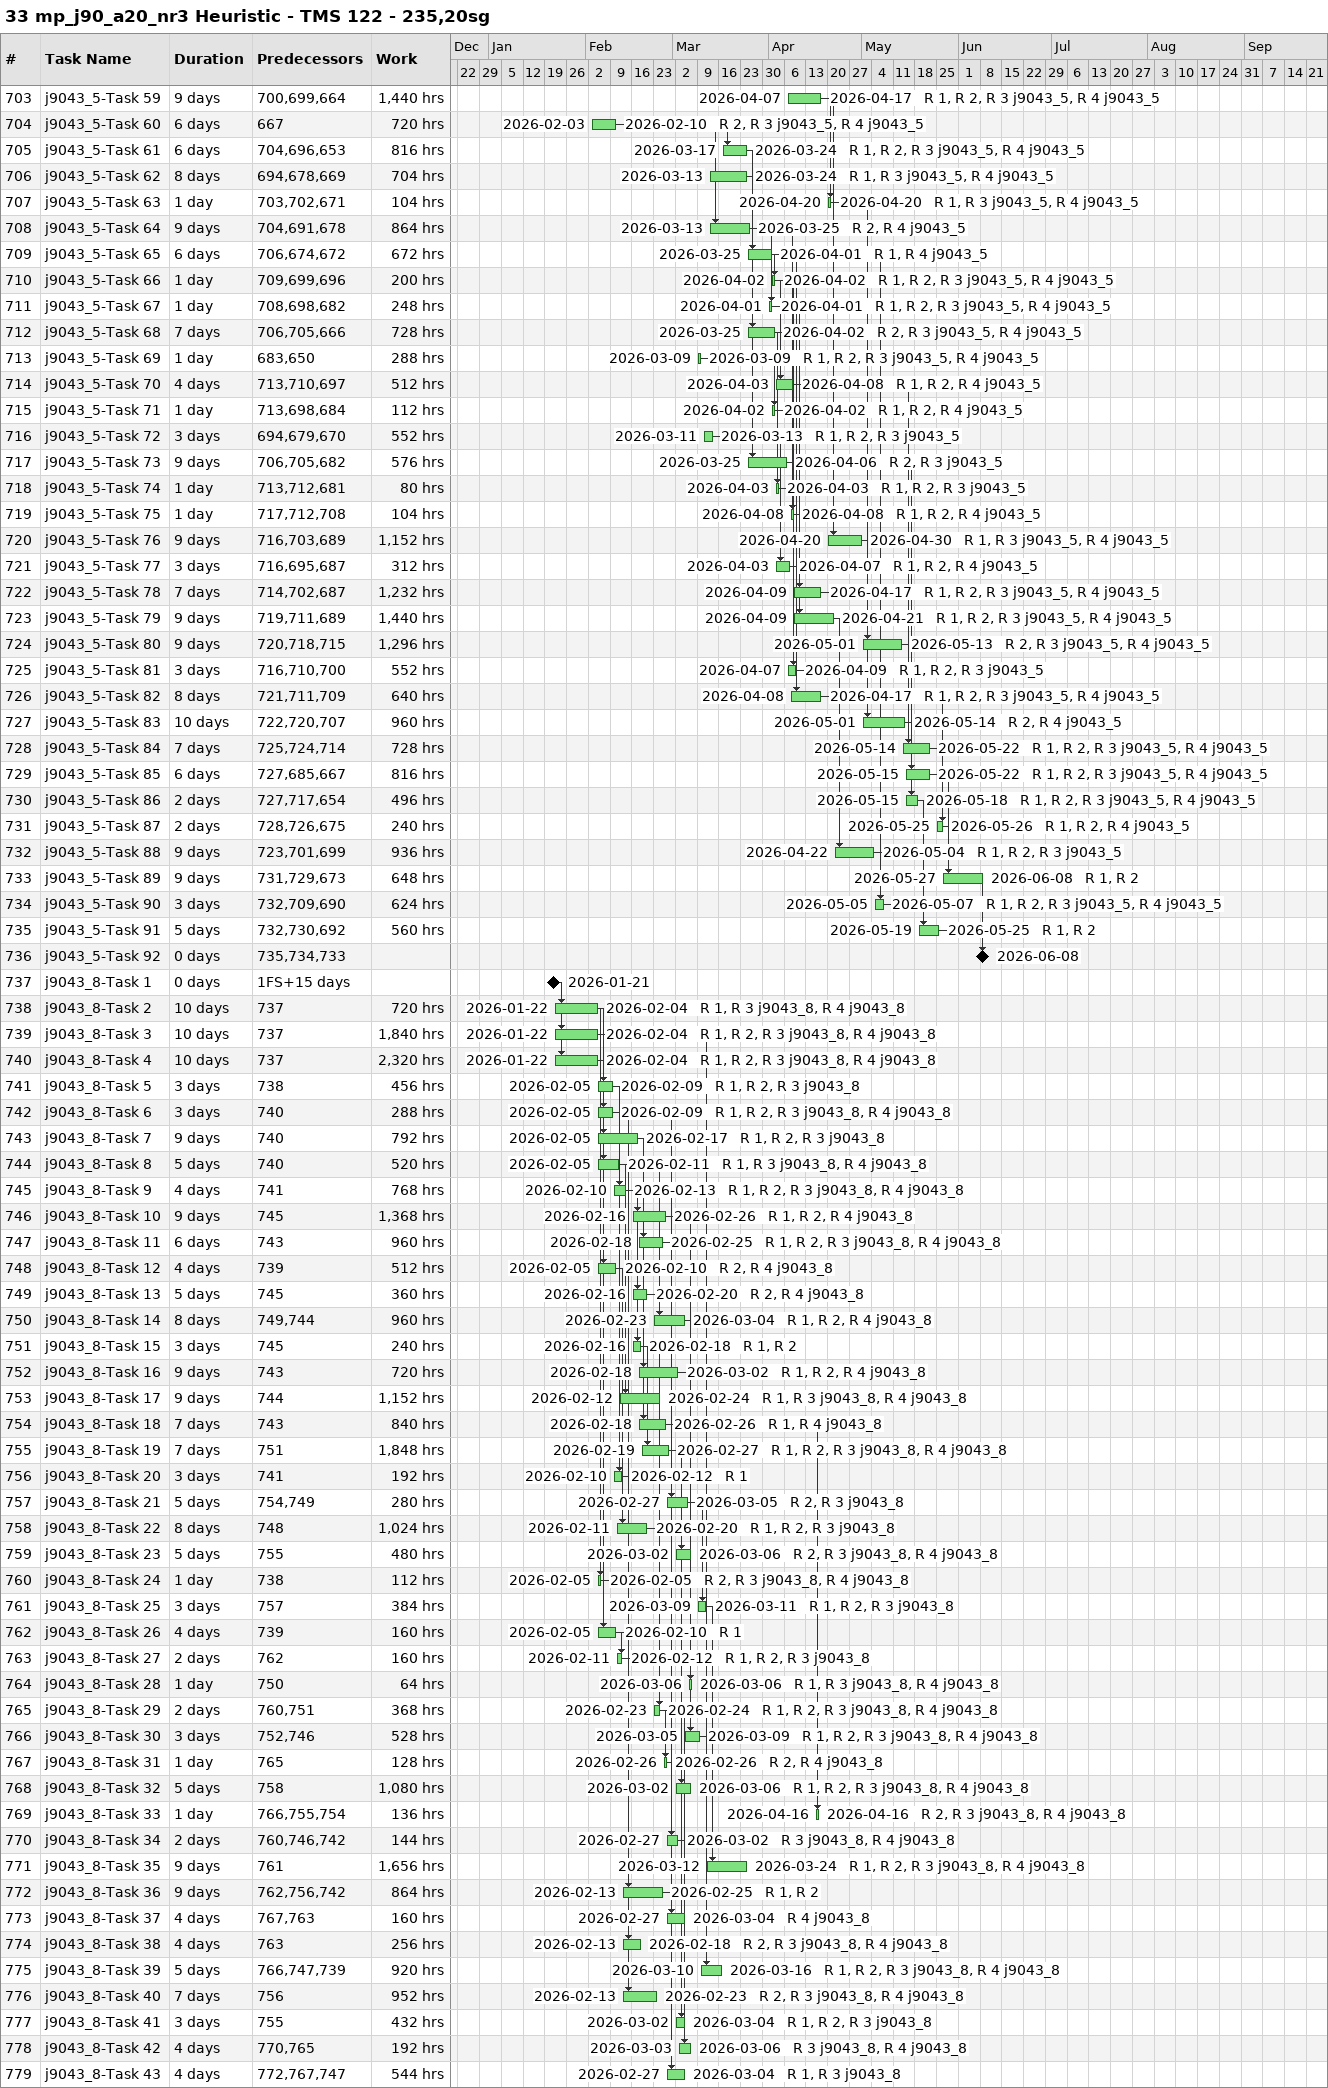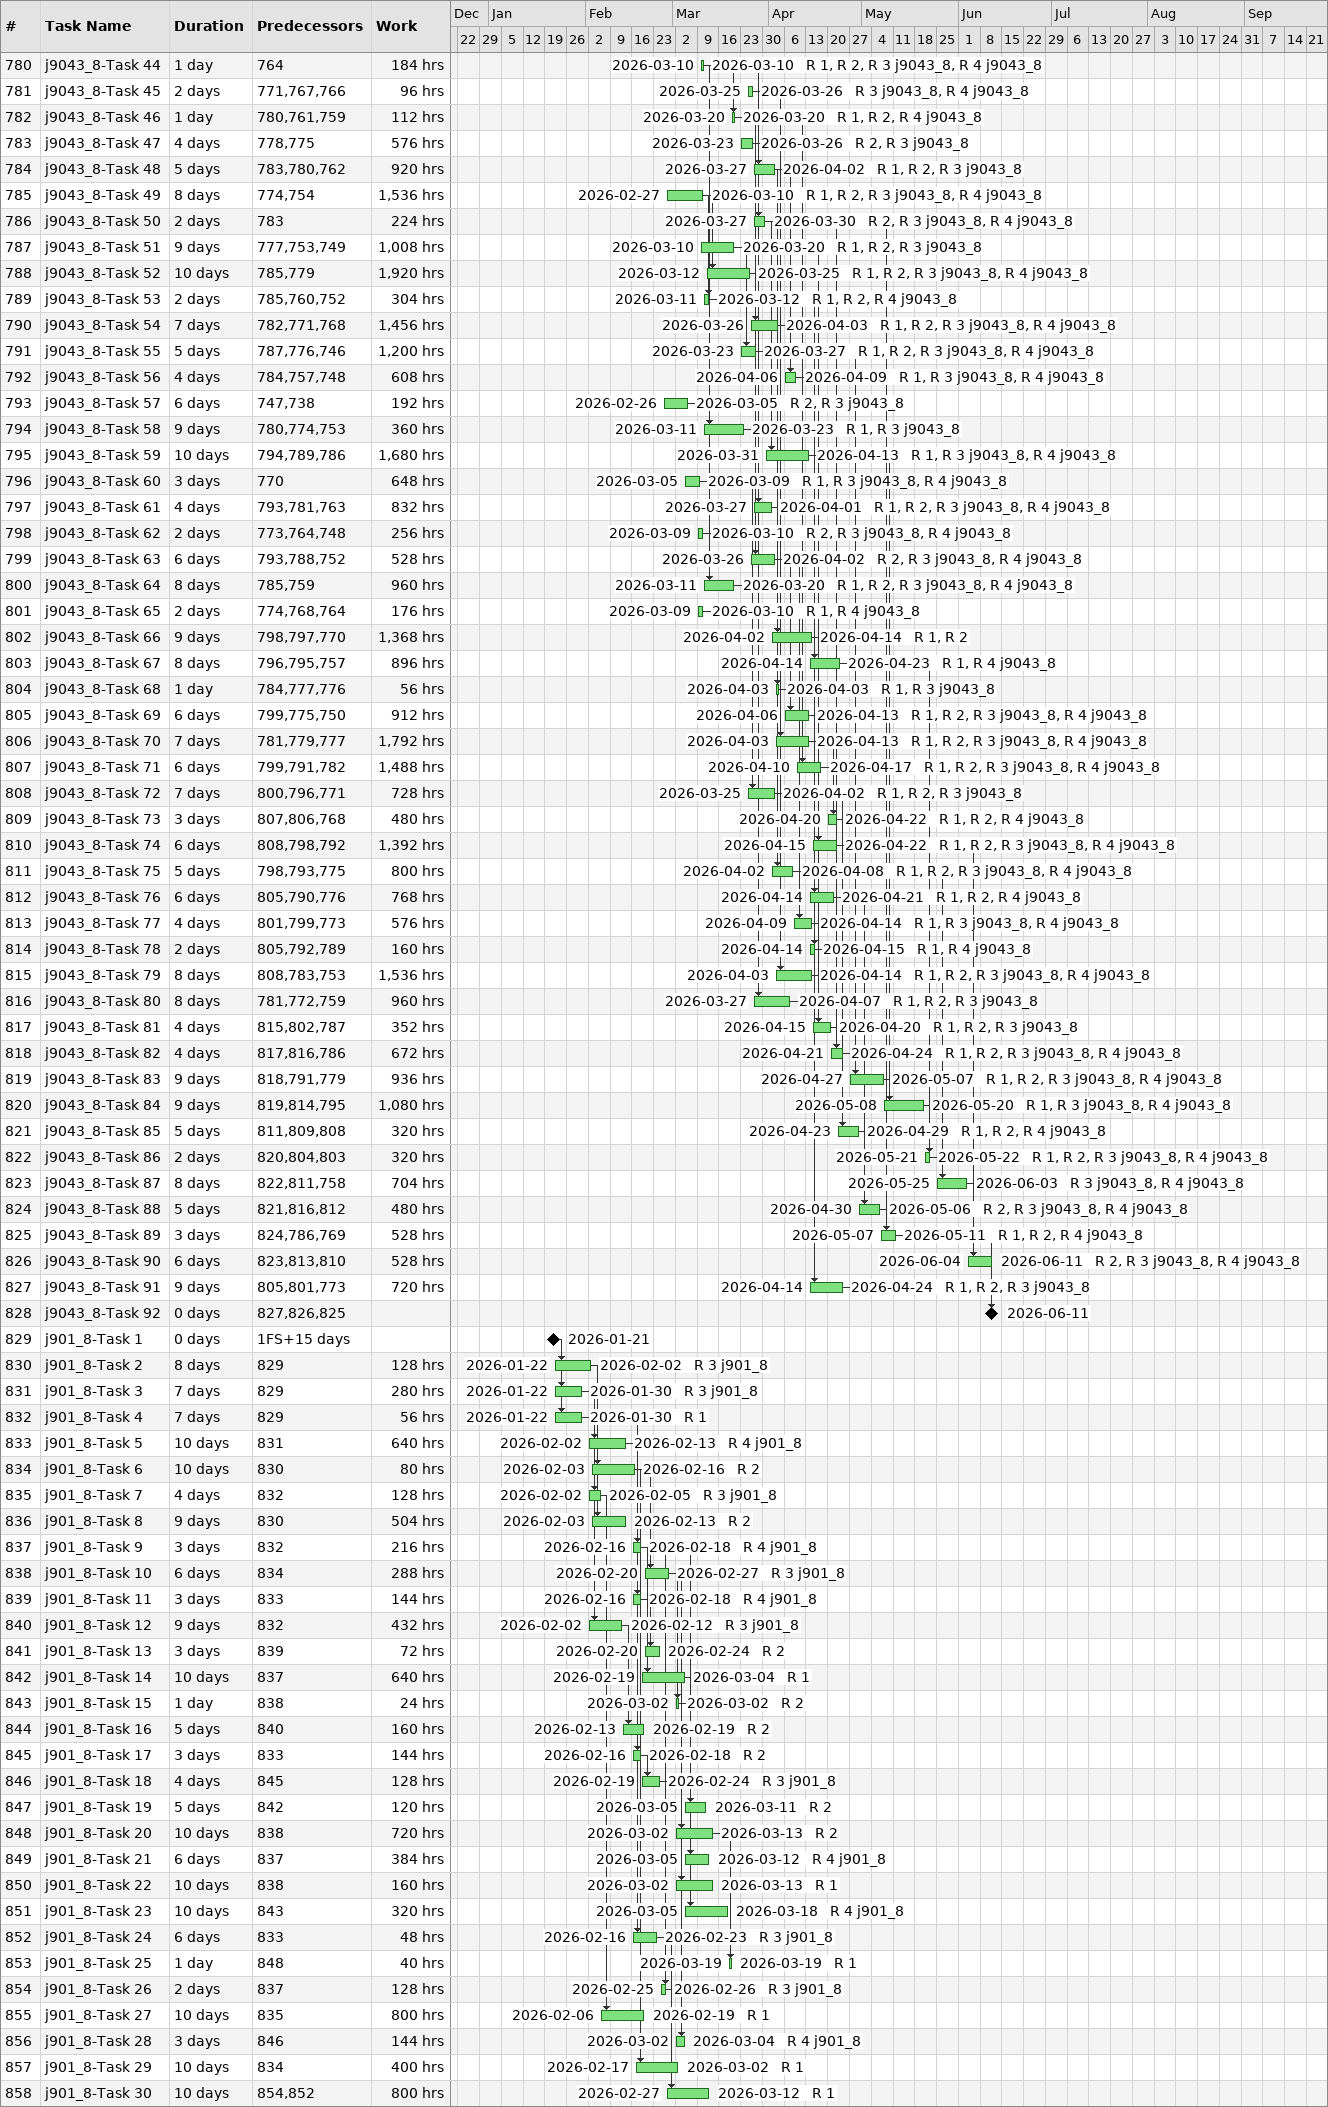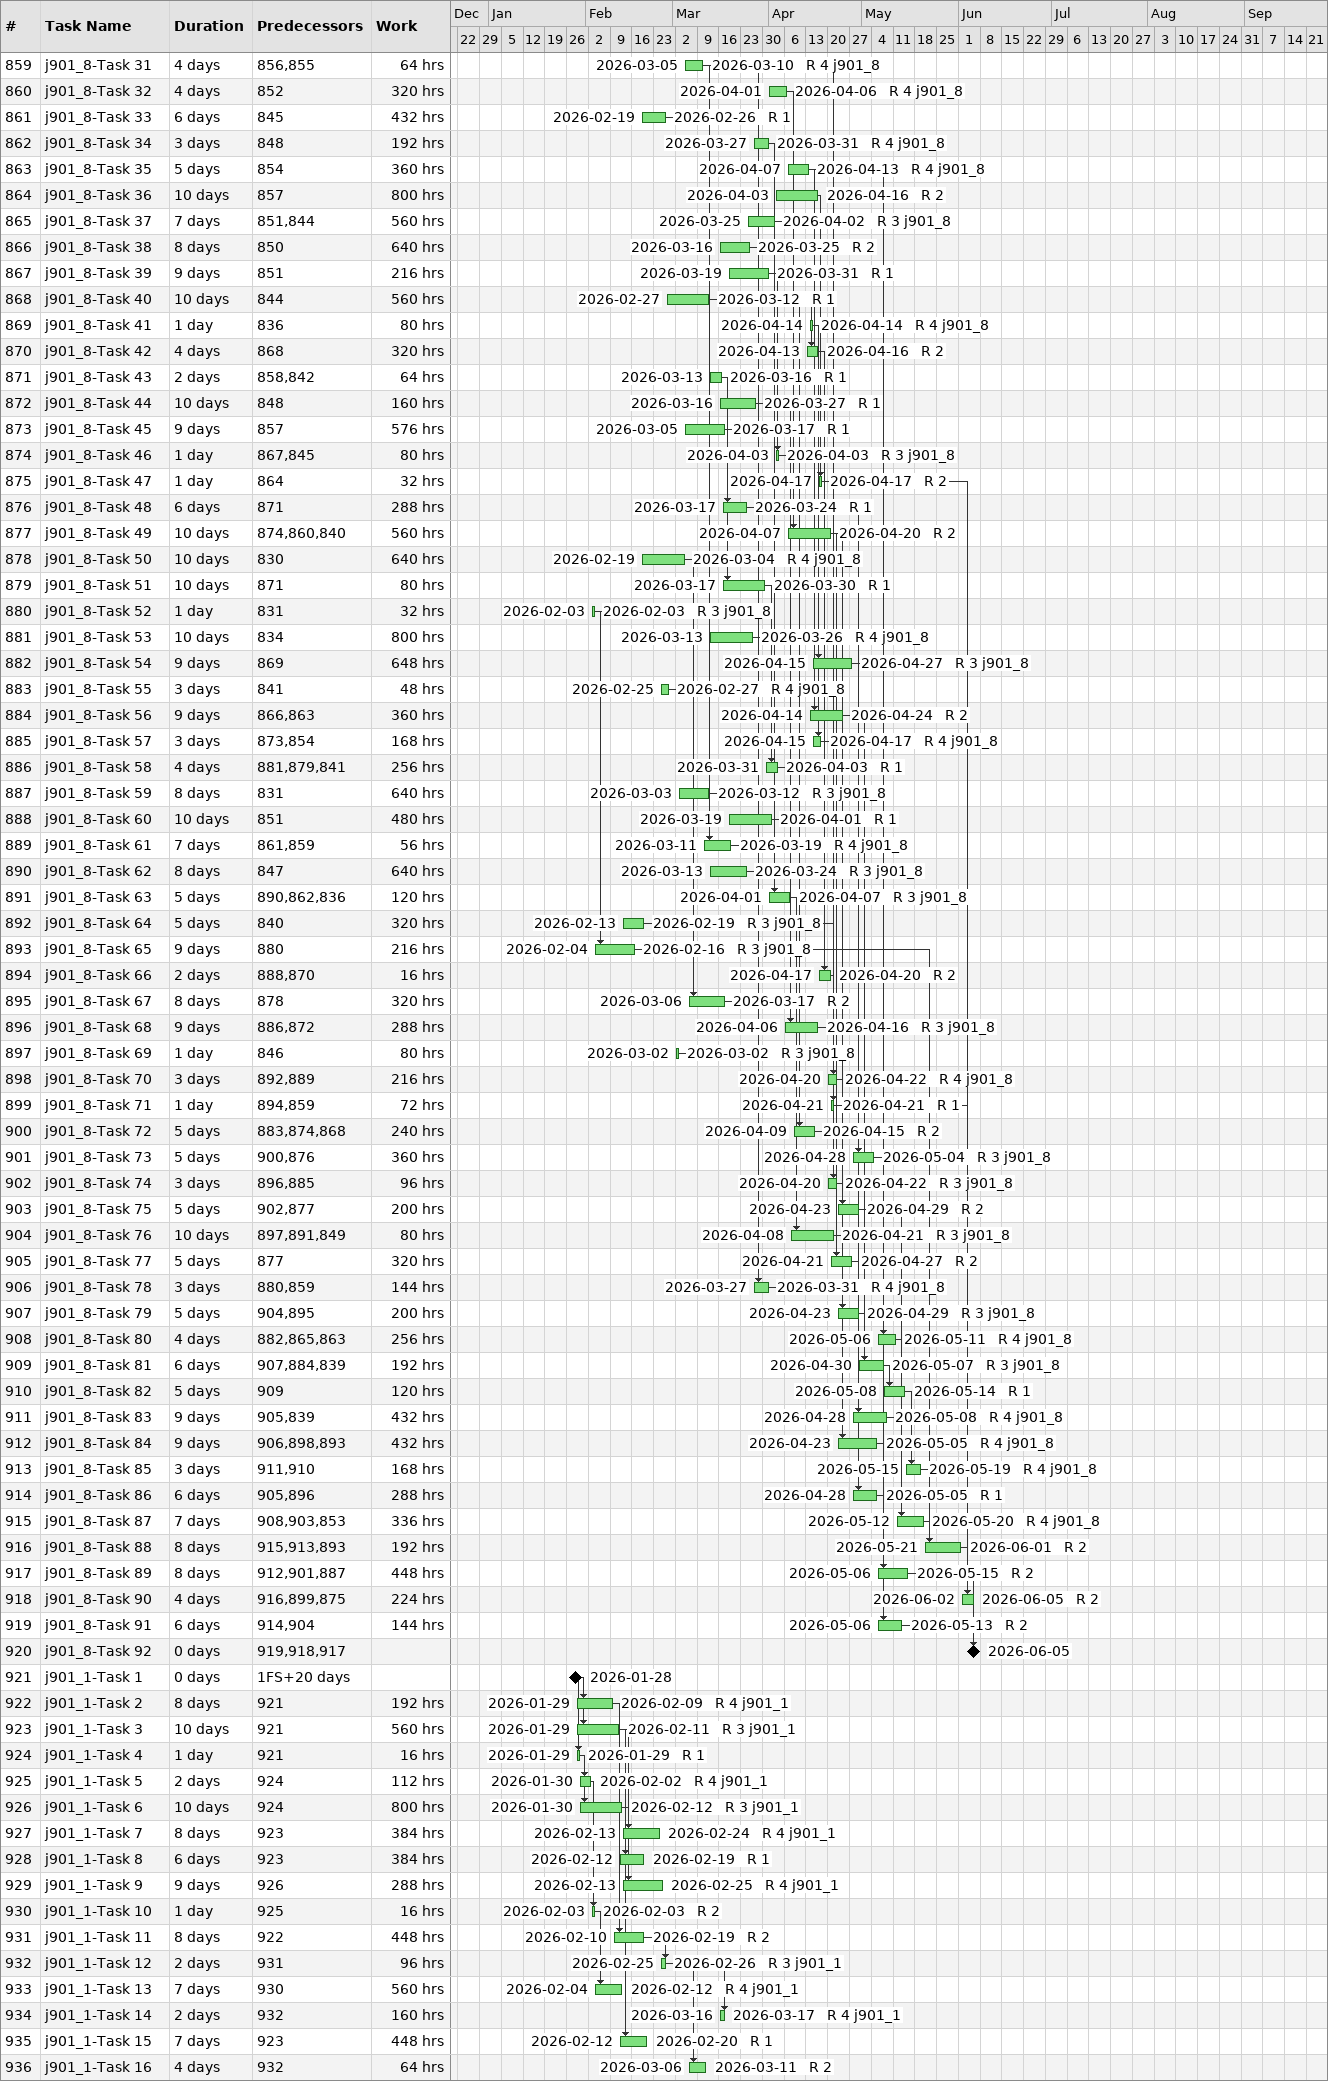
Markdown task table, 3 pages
33 mp_j90_a20_nr3 Heuristic - TMS 122 - 235,20sg

| ID | Task | Duration | Start | Finish | Predecessors | Resources | Work (h) |
|---|---|---|---|---|---|---|---|
| 703 | j9043_5-Task 59 | 9d | 2026-04-07 | 2026-04-17 | 700, 699, 664 | R 1, R 2, R 3 j9043_5, R 4 j9043_5 | 1440 |
| 704 | j9043_5-Task 60 | 6d | 2026-02-03 | 2026-02-10 | 667 | R 2, R 3 j9043_5, R 4 j9043_5 | 720 |
| 705 | j9043_5-Task 61 | 6d | 2026-03-17 | 2026-03-24 | 704, 696, 653 | R 1, R 2, R 3 j9043_5, R 4 j9043_5 | 816 |
| 706 | j9043_5-Task 62 | 8d | 2026-03-13 | 2026-03-24 | 694, 678, 669 | R 1, R 3 j9043_5, R 4 j9043_5 | 704 |
| 707 | j9043_5-Task 63 | 1d | 2026-04-20 | 2026-04-20 | 703, 702, 671 | R 1, R 3 j9043_5, R 4 j9043_5 | 104 |
| 708 | j9043_5-Task 64 | 9d | 2026-03-13 | 2026-03-25 | 704, 691, 678 | R 2, R 4 j9043_5 | 864 |
| 709 | j9043_5-Task 65 | 6d | 2026-03-25 | 2026-04-01 | 706, 674, 672 | R 1, R 4 j9043_5 | 672 |
| 710 | j9043_5-Task 66 | 1d | 2026-04-02 | 2026-04-02 | 709, 699, 696 | R 1, R 2, R 3 j9043_5, R 4 j9043_5 | 200 |
| 711 | j9043_5-Task 67 | 1d | 2026-04-01 | 2026-04-01 | 708, 698, 682 | R 1, R 2, R 3 j9043_5, R 4 j9043_5 | 248 |
| 712 | j9043_5-Task 68 | 7d | 2026-03-25 | 2026-04-02 | 706, 705, 666 | R 2, R 3 j9043_5, R 4 j9043_5 | 728 |
| 713 | j9043_5-Task 69 | 1d | 2026-03-09 | 2026-03-09 | 683, 650 | R 1, R 2, R 3 j9043_5, R 4 j9043_5 | 288 |
| 714 | j9043_5-Task 70 | 4d | 2026-04-03 | 2026-04-08 | 713, 710, 697 | R 1, R 2, R 4 j9043_5 | 512 |
| 715 | j9043_5-Task 71 | 1d | 2026-04-02 | 2026-04-02 | 713, 698, 684 | R 1, R 2, R 4 j9043_5 | 112 |
| 716 | j9043_5-Task 72 | 3d | 2026-03-11 | 2026-03-13 | 694, 679, 670 | R 1, R 2, R 3 j9043_5 | 552 |
| 717 | j9043_5-Task 73 | 9d | 2026-03-25 | 2026-04-06 | 706, 705, 682 | R 2, R 3 j9043_5 | 576 |
| 718 | j9043_5-Task 74 | 1d | 2026-04-03 | 2026-04-03 | 713, 712, 681 | R 1, R 2, R 3 j9043_5 | 80 |
| 719 | j9043_5-Task 75 | 1d | 2026-04-08 | 2026-04-08 | 717, 712, 708 | R 1, R 2, R 4 j9043_5 | 104 |
| 720 | j9043_5-Task 76 | 9d | 2026-04-20 | 2026-04-30 | 716, 703, 689 | R 1, R 3 j9043_5, R 4 j9043_5 | 1152 |
| 721 | j9043_5-Task 77 | 3d | 2026-04-03 | 2026-04-07 | 716, 695, 687 | R 1, R 2, R 4 j9043_5 | 312 |
| 722 | j9043_5-Task 78 | 7d | 2026-04-09 | 2026-04-17 | 714, 702, 687 | R 1, R 2, R 3 j9043_5, R 4 j9043_5 | 1232 |
| 723 | j9043_5-Task 79 | 9d | 2026-04-09 | 2026-04-21 | 719, 711, 689 | R 1, R 2, R 3 j9043_5, R 4 j9043_5 | 1440 |
| 724 | j9043_5-Task 80 | 9d | 2026-05-01 | 2026-05-13 | 720, 718, 715 | R 2, R 3 j9043_5, R 4 j9043_5 | 1296 |
| 725 | j9043_5-Task 81 | 3d | 2026-04-07 | 2026-04-09 | 716, 710, 700 | R 1, R 2, R 3 j9043_5 | 552 |
| 726 | j9043_5-Task 82 | 8d | 2026-04-08 | 2026-04-17 | 721, 711, 709 | R 1, R 2, R 3 j9043_5, R 4 j9043_5 | 640 |
| 727 | j9043_5-Task 83 | 10d | 2026-05-01 | 2026-05-14 | 722, 720, 707 | R 2, R 4 j9043_5 | 960 |
| 728 | j9043_5-Task 84 | 7d | 2026-05-14 | 2026-05-22 | 725, 724, 714 | R 1, R 2, R 3 j9043_5, R 4 j9043_5 | 728 |
| 729 | j9043_5-Task 85 | 6d | 2026-05-15 | 2026-05-22 | 727, 685, 667 | R 1, R 2, R 3 j9043_5, R 4 j9043_5 | 816 |
| 730 | j9043_5-Task 86 | 2d | 2026-05-15 | 2026-05-18 | 727, 717, 654 | R 1, R 2, R 3 j9043_5, R 4 j9043_5 | 496 |
| 731 | j9043_5-Task 87 | 2d | 2026-05-25 | 2026-05-26 | 728, 726, 675 | R 1, R 2, R 4 j9043_5 | 240 |
| 732 | j9043_5-Task 88 | 9d | 2026-04-22 | 2026-05-04 | 723, 701, 699 | R 1, R 2, R 3 j9043_5 | 936 |
| 733 | j9043_5-Task 89 | 9d | 2026-05-27 | 2026-06-08 | 731, 729, 673 | R 1, R 2 | 648 |
| 734 | j9043_5-Task 90 | 3d | 2026-05-05 | 2026-05-07 | 732, 709, 690 | R 1, R 2, R 3 j9043_5, R 4 j9043_5 | 624 |
| 735 | j9043_5-Task 91 | 5d | 2026-05-19 | 2026-05-25 | 732, 730, 692 | R 1, R 2 | 560 |
| 736 | j9043_5-Task 92 | 0d | 2026-06-08 | 2026-06-08 | 735, 734, 733 |  |  |
| 737 | j9043_8-Task 1 | 0d | 2026-01-21 | 2026-01-21 | 1FS+15d |  |  |
| 738 | j9043_8-Task 2 | 10d | 2026-01-22 | 2026-02-04 | 737 | R 1, R 3 j9043_8, R 4 j9043_8 | 720 |
| 739 | j9043_8-Task 3 | 10d | 2026-01-22 | 2026-02-04 | 737 | R 1, R 2, R 3 j9043_8, R 4 j9043_8 | 1840 |
| 740 | j9043_8-Task 4 | 10d | 2026-01-22 | 2026-02-04 | 737 | R 1, R 2, R 3 j9043_8, R 4 j9043_8 | 2320 |
| 741 | j9043_8-Task 5 | 3d | 2026-02-05 | 2026-02-09 | 738 | R 1, R 2, R 3 j9043_8 | 456 |
| 742 | j9043_8-Task 6 | 3d | 2026-02-05 | 2026-02-09 | 740 | R 1, R 2, R 3 j9043_8, R 4 j9043_8 | 288 |
| 743 | j9043_8-Task 7 | 9d | 2026-02-05 | 2026-02-17 | 740 | R 1, R 2, R 3 j9043_8 | 792 |
| 744 | j9043_8-Task 8 | 5d | 2026-02-05 | 2026-02-11 | 740 | R 1, R 3 j9043_8, R 4 j9043_8 | 520 |
| 745 | j9043_8-Task 9 | 4d | 2026-02-10 | 2026-02-13 | 741 | R 1, R 2, R 3 j9043_8, R 4 j9043_8 | 768 |
| 746 | j9043_8-Task 10 | 9d | 2026-02-16 | 2026-02-26 | 745 | R 1, R 2, R 4 j9043_8 | 1368 |
| 747 | j9043_8-Task 11 | 6d | 2026-02-18 | 2026-02-25 | 743 | R 1, R 2, R 3 j9043_8, R 4 j9043_8 | 960 |
| 748 | j9043_8-Task 12 | 4d | 2026-02-05 | 2026-02-10 | 739 | R 2, R 4 j9043_8 | 512 |
| 749 | j9043_8-Task 13 | 5d | 2026-02-16 | 2026-02-20 | 745 | R 2, R 4 j9043_8 | 360 |
| 750 | j9043_8-Task 14 | 8d | 2026-02-23 | 2026-03-04 | 749, 744 | R 1, R 2, R 4 j9043_8 | 960 |
| 751 | j9043_8-Task 15 | 3d | 2026-02-16 | 2026-02-18 | 745 | R 1, R 2 | 240 |
| 752 | j9043_8-Task 16 | 9d | 2026-02-18 | 2026-03-02 | 743 | R 1, R 2, R 4 j9043_8 | 720 |
| 753 | j9043_8-Task 17 | 9d | 2026-02-12 | 2026-02-24 | 744 | R 1, R 3 j9043_8, R 4 j9043_8 | 1152 |
| 754 | j9043_8-Task 18 | 7d | 2026-02-18 | 2026-02-26 | 743 | R 1, R 4 j9043_8 | 840 |
| 755 | j9043_8-Task 19 | 7d | 2026-02-19 | 2026-02-27 | 751 | R 1, R 2, R 3 j9043_8, R 4 j9043_8 | 1848 |
| 756 | j9043_8-Task 20 | 3d | 2026-02-10 | 2026-02-12 | 741 | R 1 | 192 |
| 757 | j9043_8-Task 21 | 5d | 2026-02-27 | 2026-03-05 | 754, 749 | R 2, R 3 j9043_8 | 280 |
| 758 | j9043_8-Task 22 | 8d | 2026-02-11 | 2026-02-20 | 748 | R 1, R 2, R 3 j9043_8 | 1024 |
| 759 | j9043_8-Task 23 | 5d | 2026-03-02 | 2026-03-06 | 755 | R 2, R 3 j9043_8, R 4 j9043_8 | 480 |
| 760 | j9043_8-Task 24 | 1d | 2026-02-05 | 2026-02-05 | 738 | R 2, R 3 j9043_8, R 4 j9043_8 | 112 |
| 761 | j9043_8-Task 25 | 3d | 2026-03-09 | 2026-03-11 | 757 | R 1, R 2, R 3 j9043_8 | 384 |
| 762 | j9043_8-Task 26 | 4d | 2026-02-05 | 2026-02-10 | 739 | R 1 | 160 |
| 763 | j9043_8-Task 27 | 2d | 2026-02-11 | 2026-02-12 | 762 | R 1, R 2, R 3 j9043_8 | 160 |
| 764 | j9043_8-Task 28 | 1d | 2026-03-06 | 2026-03-06 | 750 | R 1, R 3 j9043_8, R 4 j9043_8 | 64 |
| 765 | j9043_8-Task 29 | 2d | 2026-02-23 | 2026-02-24 | 760, 751 | R 1, R 2, R 3 j9043_8, R 4 j9043_8 | 368 |
| 766 | j9043_8-Task 30 | 3d | 2026-03-05 | 2026-03-09 | 752, 746 | R 1, R 2, R 3 j9043_8, R 4 j9043_8 | 528 |
| 767 | j9043_8-Task 31 | 1d | 2026-02-26 | 2026-02-26 | 765 | R 2, R 4 j9043_8 | 128 |
| 768 | j9043_8-Task 32 | 5d | 2026-03-02 | 2026-03-06 | 758 | R 1, R 2, R 3 j9043_8, R 4 j9043_8 | 1080 |
| 769 | j9043_8-Task 33 | 1d | 2026-04-16 | 2026-04-16 | 766, 755, 754 | R 2, R 3 j9043_8, R 4 j9043_8 | 136 |
| 770 | j9043_8-Task 34 | 2d | 2026-02-27 | 2026-03-02 | 760, 746, 742 | R 3 j9043_8, R 4 j9043_8 | 144 |
| 771 | j9043_8-Task 35 | 9d | 2026-03-12 | 2026-03-24 | 761 | R 1, R 2, R 3 j9043_8, R 4 j9043_8 | 1656 |
| 772 | j9043_8-Task 36 | 9d | 2026-02-13 | 2026-02-25 | 762, 756, 742 | R 1, R 2 | 864 |
| 773 | j9043_8-Task 37 | 4d | 2026-02-27 | 2026-03-04 | 767, 763 | R 4 j9043_8 | 160 |
| 774 | j9043_8-Task 38 | 4d | 2026-02-13 | 2026-02-18 | 763 | R 2, R 3 j9043_8, R 4 j9043_8 | 256 |
| 775 | j9043_8-Task 39 | 5d | 2026-03-10 | 2026-03-16 | 766, 747, 739 | R 1, R 2, R 3 j9043_8, R 4 j9043_8 | 920 |
| 776 | j9043_8-Task 40 | 7d | 2026-02-13 | 2026-02-23 | 756 | R 2, R 3 j9043_8, R 4 j9043_8 | 952 |
| 777 | j9043_8-Task 41 | 3d | 2026-03-02 | 2026-03-04 | 755 | R 1, R 2, R 3 j9043_8 | 432 |
| 778 | j9043_8-Task 42 | 4d | 2026-03-03 | 2026-03-06 | 770, 765 | R 3 j9043_8, R 4 j9043_8 | 192 |
| 779 | j9043_8-Task 43 | 4d | 2026-02-27 | 2026-03-04 | 772, 767, 747 | R 1, R 3 j9043_8 | 544 |
| 780 | j9043_8-Task 44 | 1d | 2026-03-10 | 2026-03-10 | 764 | R 1, R 2, R 3 j9043_8, R 4 j9043_8 | 184 |
| 781 | j9043_8-Task 45 | 2d | 2026-03-25 | 2026-03-26 | 771, 767, 766 | R 3 j9043_8, R 4 j9043_8 | 96 |
| 782 | j9043_8-Task 46 | 1d | 2026-03-20 | 2026-03-20 | 780, 761, 759 | R 1, R 2, R 4 j9043_8 | 112 |
| 783 | j9043_8-Task 47 | 4d | 2026-03-23 | 2026-03-26 | 778, 775 | R 2, R 3 j9043_8 | 576 |
| 784 | j9043_8-Task 48 | 5d | 2026-03-27 | 2026-04-02 | 783, 780, 762 | R 1, R 2, R 3 j9043_8 | 920 |
| 785 | j9043_8-Task 49 | 8d | 2026-02-27 | 2026-03-10 | 774, 754 | R 1, R 2, R 3 j9043_8, R 4 j9043_8 | 1536 |
| 786 | j9043_8-Task 50 | 2d | 2026-03-27 | 2026-03-30 | 783 | R 2, R 3 j9043_8, R 4 j9043_8 | 224 |
| 787 | j9043_8-Task 51 | 9d | 2026-03-10 | 2026-03-20 | 777, 753, 749 | R 1, R 2, R 3 j9043_8 | 1008 |
| 788 | j9043_8-Task 52 | 10d | 2026-03-12 | 2026-03-25 | 785, 779 | R 1, R 2, R 3 j9043_8, R 4 j9043_8 | 1920 |
| 789 | j9043_8-Task 53 | 2d | 2026-03-11 | 2026-03-12 | 785, 760, 752 | R 1, R 2, R 4 j9043_8 | 304 |
| 790 | j9043_8-Task 54 | 7d | 2026-03-26 | 2026-04-03 | 782, 771, 768 | R 1, R 2, R 3 j9043_8, R 4 j9043_8 | 1456 |
| 791 | j9043_8-Task 55 | 5d | 2026-03-23 | 2026-03-27 | 787, 776, 746 | R 1, R 2, R 3 j9043_8, R 4 j9043_8 | 1200 |
| 792 | j9043_8-Task 56 | 4d | 2026-04-06 | 2026-04-09 | 784, 757, 748 | R 1, R 3 j9043_8, R 4 j9043_8 | 608 |
| 793 | j9043_8-Task 57 | 6d | 2026-02-26 | 2026-03-05 | 747, 738 | R 2, R 3 j9043_8 | 192 |
| 794 | j9043_8-Task 58 | 9d | 2026-03-11 | 2026-03-23 | 780, 774, 753 | R 1, R 3 j9043_8 | 360 |
| 795 | j9043_8-Task 59 | 10d | 2026-03-31 | 2026-04-13 | 794, 789, 786 | R 1, R 3 j9043_8, R 4 j9043_8 | 1680 |
| 796 | j9043_8-Task 60 | 3d | 2026-03-05 | 2026-03-09 | 770 | R 1, R 3 j9043_8, R 4 j9043_8 | 648 |
| 797 | j9043_8-Task 61 | 4d | 2026-03-27 | 2026-04-01 | 793, 781, 763 | R 1, R 2, R 3 j9043_8, R 4 j9043_8 | 832 |
| 798 | j9043_8-Task 62 | 2d | 2026-03-09 | 2026-03-10 | 773, 764, 748 | R 2, R 3 j9043_8, R 4 j9043_8 | 256 |
| 799 | j9043_8-Task 63 | 6d | 2026-03-26 | 2026-04-02 | 793, 788, 752 | R 2, R 3 j9043_8, R 4 j9043_8 | 528 |
| 800 | j9043_8-Task 64 | 8d | 2026-03-11 | 2026-03-20 | 785, 759 | R 1, R 2, R 3 j9043_8, R 4 j9043_8 | 960 |
| 801 | j9043_8-Task 65 | 2d | 2026-03-09 | 2026-03-10 | 774, 768, 764 | R 1, R 4 j9043_8 | 176 |
| 802 | j9043_8-Task 66 | 9d | 2026-04-02 | 2026-04-14 | 798, 797, 770 | R 1, R 2 | 1368 |
| 803 | j9043_8-Task 67 | 8d | 2026-04-14 | 2026-04-23 | 796, 795, 757 | R 1, R 4 j9043_8 | 896 |
| 804 | j9043_8-Task 68 | 1d | 2026-04-03 | 2026-04-03 | 784, 777, 776 | R 1, R 3 j9043_8 | 56 |
| 805 | j9043_8-Task 69 | 6d | 2026-04-06 | 2026-04-13 | 799, 775, 750 | R 1, R 2, R 3 j9043_8, R 4 j9043_8 | 912 |
| 806 | j9043_8-Task 70 | 7d | 2026-04-03 | 2026-04-13 | 781, 779, 777 | R 1, R 2, R 3 j9043_8, R 4 j9043_8 | 1792 |
| 807 | j9043_8-Task 71 | 6d | 2026-04-10 | 2026-04-17 | 799, 791, 782 | R 1, R 2, R 3 j9043_8, R 4 j9043_8 | 1488 |
| 808 | j9043_8-Task 72 | 7d | 2026-03-25 | 2026-04-02 | 800, 796, 771 | R 1, R 2, R 3 j9043_8 | 728 |
| 809 | j9043_8-Task 73 | 3d | 2026-04-20 | 2026-04-22 | 807, 806, 768 | R 1, R 2, R 4 j9043_8 | 480 |
| 810 | j9043_8-Task 74 | 6d | 2026-04-15 | 2026-04-22 | 808, 798, 792 | R 1, R 2, R 3 j9043_8, R 4 j9043_8 | 1392 |
| 811 | j9043_8-Task 75 | 5d | 2026-04-02 | 2026-04-08 | 798, 793, 775 | R 1, R 2, R 3 j9043_8, R 4 j9043_8 | 800 |
| 812 | j9043_8-Task 76 | 6d | 2026-04-14 | 2026-04-21 | 805, 790, 776 | R 1, R 2, R 4 j9043_8 | 768 |
| 813 | j9043_8-Task 77 | 4d | 2026-04-09 | 2026-04-14 | 801, 799, 773 | R 1, R 3 j9043_8, R 4 j9043_8 | 576 |
| 814 | j9043_8-Task 78 | 2d | 2026-04-14 | 2026-04-15 | 805, 792, 789 | R 1, R 4 j9043_8 | 160 |
| 815 | j9043_8-Task 79 | 8d | 2026-04-03 | 2026-04-14 | 808, 783, 753 | R 1, R 2, R 3 j9043_8, R 4 j9043_8 | 1536 |
| 816 | j9043_8-Task 80 | 8d | 2026-03-27 | 2026-04-07 | 781, 772, 759 | R 1, R 2, R 3 j9043_8 | 960 |
| 817 | j9043_8-Task 81 | 4d | 2026-04-15 | 2026-04-20 | 815, 802, 787 | R 1, R 2, R 3 j9043_8 | 352 |
| 818 | j9043_8-Task 82 | 4d | 2026-04-21 | 2026-04-24 | 817, 816, 786 | R 1, R 2, R 3 j9043_8, R 4 j9043_8 | 672 |
| 819 | j9043_8-Task 83 | 9d | 2026-04-27 | 2026-05-07 | 818, 791, 779 | R 1, R 2, R 3 j9043_8, R 4 j9043_8 | 936 |
| 820 | j9043_8-Task 84 | 9d | 2026-05-08 | 2026-05-20 | 819, 814, 795 | R 1, R 3 j9043_8, R 4 j9043_8 | 1080 |
| 821 | j9043_8-Task 85 | 5d | 2026-04-23 | 2026-04-29 | 811, 809, 808 | R 1, R 2, R 4 j9043_8 | 320 |
| 822 | j9043_8-Task 86 | 2d | 2026-05-21 | 2026-05-22 | 820, 804, 803 | R 1, R 2, R 3 j9043_8, R 4 j9043_8 | 320 |
| 823 | j9043_8-Task 87 | 8d | 2026-05-25 | 2026-06-03 | 822, 811, 758 | R 3 j9043_8, R 4 j9043_8 | 704 |
| 824 | j9043_8-Task 88 | 5d | 2026-04-30 | 2026-05-06 | 821, 816, 812 | R 2, R 3 j9043_8, R 4 j9043_8 | 480 |
| 825 | j9043_8-Task 89 | 3d | 2026-05-07 | 2026-05-11 | 824, 786, 769 | R 1, R 2, R 4 j9043_8 | 528 |
| 826 | j9043_8-Task 90 | 6d | 2026-06-04 | 2026-06-11 | 823, 813, 810 | R 2, R 3 j9043_8, R 4 j9043_8 | 528 |
| 827 | j9043_8-Task 91 | 9d | 2026-04-14 | 2026-04-24 | 805, 801, 773 | R 1, R 2, R 3 j9043_8 | 720 |
| 828 | j9043_8-Task 92 | 0d | 2026-06-11 | 2026-06-11 | 827, 826, 825 |  |  |
| 829 | j901_8-Task 1 | 0d | 2026-01-21 | 2026-01-21 | 1FS+15d |  |  |
| 830 | j901_8-Task 2 | 8d | 2026-01-22 | 2026-02-02 | 829 | R 3 j901_8 | 128 |
| 831 | j901_8-Task 3 | 7d | 2026-01-22 | 2026-01-30 | 829 | R 3 j901_8 | 280 |
| 832 | j901_8-Task 4 | 7d | 2026-01-22 | 2026-01-30 | 829 | R 1 | 56 |
| 833 | j901_8-Task 5 | 10d | 2026-02-02 | 2026-02-13 | 831 | R 4 j901_8 | 640 |
| 834 | j901_8-Task 6 | 10d | 2026-02-03 | 2026-02-16 | 830 | R 2 | 80 |
| 835 | j901_8-Task 7 | 4d | 2026-02-02 | 2026-02-05 | 832 | R 3 j901_8 | 128 |
| 836 | j901_8-Task 8 | 9d | 2026-02-03 | 2026-02-13 | 830 | R 2 | 504 |
| 837 | j901_8-Task 9 | 3d | 2026-02-16 | 2026-02-18 | 832 | R 4 j901_8 | 216 |
| 838 | j901_8-Task 10 | 6d | 2026-02-20 | 2026-02-27 | 834 | R 3 j901_8 | 288 |
| 839 | j901_8-Task 11 | 3d | 2026-02-16 | 2026-02-18 | 833 | R 4 j901_8 | 144 |
| 840 | j901_8-Task 12 | 9d | 2026-02-02 | 2026-02-12 | 832 | R 3 j901_8 | 432 |
| 841 | j901_8-Task 13 | 3d | 2026-02-20 | 2026-02-24 | 839 | R 2 | 72 |
| 842 | j901_8-Task 14 | 10d | 2026-02-19 | 2026-03-04 | 837 | R 1 | 640 |
| 843 | j901_8-Task 15 | 1d | 2026-03-02 | 2026-03-02 | 838 | R 2 | 24 |
| 844 | j901_8-Task 16 | 5d | 2026-02-13 | 2026-02-19 | 840 | R 2 | 160 |
| 845 | j901_8-Task 17 | 3d | 2026-02-16 | 2026-02-18 | 833 | R 2 | 144 |
| 846 | j901_8-Task 18 | 4d | 2026-02-19 | 2026-02-24 | 845 | R 3 j901_8 | 128 |
| 847 | j901_8-Task 19 | 5d | 2026-03-05 | 2026-03-11 | 842 | R 2 | 120 |
| 848 | j901_8-Task 20 | 10d | 2026-03-02 | 2026-03-13 | 838 | R 2 | 720 |
| 849 | j901_8-Task 21 | 6d | 2026-03-05 | 2026-03-12 | 837 | R 4 j901_8 | 384 |
| 850 | j901_8-Task 22 | 10d | 2026-03-02 | 2026-03-13 | 838 | R 1 | 160 |
| 851 | j901_8-Task 23 | 10d | 2026-03-05 | 2026-03-18 | 843 | R 4 j901_8 | 320 |
| 852 | j901_8-Task 24 | 6d | 2026-02-16 | 2026-02-23 | 833 | R 3 j901_8 | 48 |
| 853 | j901_8-Task 25 | 1d | 2026-03-19 | 2026-03-19 | 848 | R 1 | 40 |
| 854 | j901_8-Task 26 | 2d | 2026-02-25 | 2026-02-26 | 837 | R 3 j901_8 | 128 |
| 855 | j901_8-Task 27 | 10d | 2026-02-06 | 2026-02-19 | 835 | R 1 | 800 |
| 856 | j901_8-Task 28 | 3d | 2026-03-02 | 2026-03-04 | 846 | R 4 j901_8 | 144 |
| 857 | j901_8-Task 29 | 10d | 2026-02-17 | 2026-03-02 | 834 | R 1 | 400 |
| 858 | j901_8-Task 30 | 10d | 2026-02-27 | 2026-03-12 | 854, 852 | R 1 | 800 |
| 859 | j901_8-Task 31 | 4d | 2026-03-05 | 2026-03-10 | 856, 855 | R 4 j901_8 | 64 |
| 860 | j901_8-Task 32 | 4d | 2026-04-01 | 2026-04-06 | 852 | R 4 j901_8 | 320 |
| 861 | j901_8-Task 33 | 6d | 2026-02-19 | 2026-02-26 | 845 | R 1 | 432 |
| 862 | j901_8-Task 34 | 3d | 2026-03-27 | 2026-03-31 | 848 | R 4 j901_8 | 192 |
| 863 | j901_8-Task 35 | 5d | 2026-04-07 | 2026-04-13 | 854 | R 4 j901_8 | 360 |
| 864 | j901_8-Task 36 | 10d | 2026-04-03 | 2026-04-16 | 857 | R 2 | 800 |
| 865 | j901_8-Task 37 | 7d | 2026-03-25 | 2026-04-02 | 851, 844 | R 3 j901_8 | 560 |
| 866 | j901_8-Task 38 | 8d | 2026-03-16 | 2026-03-25 | 850 | R 2 | 640 |
| 867 | j901_8-Task 39 | 9d | 2026-03-19 | 2026-03-31 | 851 | R 1 | 216 |
| 868 | j901_8-Task 40 | 10d | 2026-02-27 | 2026-03-12 | 844 | R 1 | 560 |
| 869 | j901_8-Task 41 | 1d | 2026-04-14 | 2026-04-14 | 836 | R 4 j901_8 | 80 |
| 870 | j901_8-Task 42 | 4d | 2026-04-13 | 2026-04-16 | 868 | R 2 | 320 |
| 871 | j901_8-Task 43 | 2d | 2026-03-13 | 2026-03-16 | 858, 842 | R 1 | 64 |
| 872 | j901_8-Task 44 | 10d | 2026-03-16 | 2026-03-27 | 848 | R 1 | 160 |
| 873 | j901_8-Task 45 | 9d | 2026-03-05 | 2026-03-17 | 857 | R 1 | 576 |
| 874 | j901_8-Task 46 | 1d | 2026-04-03 | 2026-04-03 | 867, 845 | R 3 j901_8 | 80 |
| 875 | j901_8-Task 47 | 1d | 2026-04-17 | 2026-04-17 | 864 | R 2 | 32 |
| 876 | j901_8-Task 48 | 6d | 2026-03-17 | 2026-03-24 | 871 | R 1 | 288 |
| 877 | j901_8-Task 49 | 10d | 2026-04-07 | 2026-04-20 | 874, 860, 840 | R 2 | 560 |
| 878 | j901_8-Task 50 | 10d | 2026-02-19 | 2026-03-04 | 830 | R 4 j901_8 | 640 |
| 879 | j901_8-Task 51 | 10d | 2026-03-17 | 2026-03-30 | 871 | R 1 | 80 |
| 880 | j901_8-Task 52 | 1d | 2026-02-03 | 2026-02-03 | 831 | R 3 j901_8 | 32 |
| 881 | j901_8-Task 53 | 10d | 2026-03-13 | 2026-03-26 | 834 | R 4 j901_8 | 800 |
| 882 | j901_8-Task 54 | 9d | 2026-04-15 | 2026-04-27 | 869 | R 3 j901_8 | 648 |
| 883 | j901_8-Task 55 | 3d | 2026-02-25 | 2026-02-27 | 841 | R 4 j901_8 | 48 |
| 884 | j901_8-Task 56 | 9d | 2026-04-14 | 2026-04-24 | 866, 863 | R 2 | 360 |
| 885 | j901_8-Task 57 | 3d | 2026-04-15 | 2026-04-17 | 873, 854 | R 4 j901_8 | 168 |
| 886 | j901_8-Task 58 | 4d | 2026-03-31 | 2026-04-03 | 881, 879, 841 | R 1 | 256 |
| 887 | j901_8-Task 59 | 8d | 2026-03-03 | 2026-03-12 | 831 | R 3 j901_8 | 640 |
| 888 | j901_8-Task 60 | 10d | 2026-03-19 | 2026-04-01 | 851 | R 1 | 480 |
| 889 | j901_8-Task 61 | 7d | 2026-03-11 | 2026-03-19 | 861, 859 | R 4 j901_8 | 56 |
| 890 | j901_8-Task 62 | 8d | 2026-03-13 | 2026-03-24 | 847 | R 3 j901_8 | 640 |
| 891 | j901_8-Task 63 | 5d | 2026-04-01 | 2026-04-07 | 890, 862, 836 | R 3 j901_8 | 120 |
| 892 | j901_8-Task 64 | 5d | 2026-02-13 | 2026-02-19 | 840 | R 3 j901_8 | 320 |
| 893 | j901_8-Task 65 | 9d | 2026-02-04 | 2026-02-16 | 880 | R 3 j901_8 | 216 |
| 894 | j901_8-Task 66 | 2d | 2026-04-17 | 2026-04-20 | 888, 870 | R 2 | 16 |
| 895 | j901_8-Task 67 | 8d | 2026-03-06 | 2026-03-17 | 878 | R 2 | 320 |
| 896 | j901_8-Task 68 | 9d | 2026-04-06 | 2026-04-16 | 886, 872 | R 3 j901_8 | 288 |
| 897 | j901_8-Task 69 | 1d | 2026-03-02 | 2026-03-02 | 846 | R 3 j901_8 | 80 |
| 898 | j901_8-Task 70 | 3d | 2026-04-20 | 2026-04-22 | 892, 889 | R 4 j901_8 | 216 |
| 899 | j901_8-Task 71 | 1d | 2026-04-21 | 2026-04-21 | 894, 859 | R 1 | 72 |
| 900 | j901_8-Task 72 | 5d | 2026-04-09 | 2026-04-15 | 883, 874, 868 | R 2 | 240 |
| 901 | j901_8-Task 73 | 5d | 2026-04-28 | 2026-05-04 | 900, 876 | R 3 j901_8 | 360 |
| 902 | j901_8-Task 74 | 3d | 2026-04-20 | 2026-04-22 | 896, 885 | R 3 j901_8 | 96 |
| 903 | j901_8-Task 75 | 5d | 2026-04-23 | 2026-04-29 | 902, 877 | R 2 | 200 |
| 904 | j901_8-Task 76 | 10d | 2026-04-08 | 2026-04-21 | 897, 891, 849 | R 3 j901_8 | 80 |
| 905 | j901_8-Task 77 | 5d | 2026-04-21 | 2026-04-27 | 877 | R 2 | 320 |
| 906 | j901_8-Task 78 | 3d | 2026-03-27 | 2026-03-31 | 880, 859 | R 4 j901_8 | 144 |
| 907 | j901_8-Task 79 | 5d | 2026-04-23 | 2026-04-29 | 904, 895 | R 3 j901_8 | 200 |
| 908 | j901_8-Task 80 | 4d | 2026-05-06 | 2026-05-11 | 882, 865, 863 | R 4 j901_8 | 256 |
| 909 | j901_8-Task 81 | 6d | 2026-04-30 | 2026-05-07 | 907, 884, 839 | R 3 j901_8 | 192 |
| 910 | j901_8-Task 82 | 5d | 2026-05-08 | 2026-05-14 | 909 | R 1 | 120 |
| 911 | j901_8-Task 83 | 9d | 2026-04-28 | 2026-05-08 | 905, 839 | R 4 j901_8 | 432 |
| 912 | j901_8-Task 84 | 9d | 2026-04-23 | 2026-05-05 | 906, 898, 893 | R 4 j901_8 | 432 |
| 913 | j901_8-Task 85 | 3d | 2026-05-15 | 2026-05-19 | 911, 910 | R 4 j901_8 | 168 |
| 914 | j901_8-Task 86 | 6d | 2026-04-28 | 2026-05-05 | 905, 896 | R 1 | 288 |
| 915 | j901_8-Task 87 | 7d | 2026-05-12 | 2026-05-20 | 908, 903, 853 | R 4 j901_8 | 336 |
| 916 | j901_8-Task 88 | 8d | 2026-05-21 | 2026-06-01 | 915, 913, 893 | R 2 | 192 |
| 917 | j901_8-Task 89 | 8d | 2026-05-06 | 2026-05-15 | 912, 901, 887 | R 2 | 448 |
| 918 | j901_8-Task 90 | 4d | 2026-06-02 | 2026-06-05 | 916, 899, 875 | R 2 | 224 |
| 919 | j901_8-Task 91 | 6d | 2026-05-06 | 2026-05-13 | 914, 904 | R 2 | 144 |
| 920 | j901_8-Task 92 | 0d | 2026-06-05 | 2026-06-05 | 919, 918, 917 |  |  |
| 921 | j901_1-Task 1 | 0d | 2026-01-28 | 2026-01-28 | 1FS+20d |  |  |
| 922 | j901_1-Task 2 | 8d | 2026-01-29 | 2026-02-09 | 921 | R 4 j901_1 | 192 |
| 923 | j901_1-Task 3 | 10d | 2026-01-29 | 2026-02-11 | 921 | R 3 j901_1 | 560 |
| 924 | j901_1-Task 4 | 1d | 2026-01-29 | 2026-01-29 | 921 | R 1 | 16 |
| 925 | j901_1-Task 5 | 2d | 2026-01-30 | 2026-02-02 | 924 | R 4 j901_1 | 112 |
| 926 | j901_1-Task 6 | 10d | 2026-01-30 | 2026-02-12 | 924 | R 3 j901_1 | 800 |
| 927 | j901_1-Task 7 | 8d | 2026-02-13 | 2026-02-24 | 923 | R 4 j901_1 | 384 |
| 928 | j901_1-Task 8 | 6d | 2026-02-12 | 2026-02-19 | 923 | R 1 | 384 |
| 929 | j901_1-Task 9 | 9d | 2026-02-13 | 2026-02-25 | 926 | R 4 j901_1 | 288 |
| 930 | j901_1-Task 10 | 1d | 2026-02-03 | 2026-02-03 | 925 | R 2 | 16 |
| 931 | j901_1-Task 11 | 8d | 2026-02-10 | 2026-02-19 | 922 | R 2 | 448 |
| 932 | j901_1-Task 12 | 2d | 2026-02-25 | 2026-02-26 | 931 | R 3 j901_1 | 96 |
| 933 | j901_1-Task 13 | 7d | 2026-02-04 | 2026-02-12 | 930 | R 4 j901_1 | 560 |
| 934 | j901_1-Task 14 | 2d | 2026-03-16 | 2026-03-17 | 932 | R 4 j901_1 | 160 |
| 935 | j901_1-Task 15 | 7d | 2026-02-12 | 2026-02-20 | 923 | R 1 | 448 |
| 936 | j901_1-Task 16 | 4d | 2026-03-06 | 2026-03-11 | 932 | R 2 | 64 |
